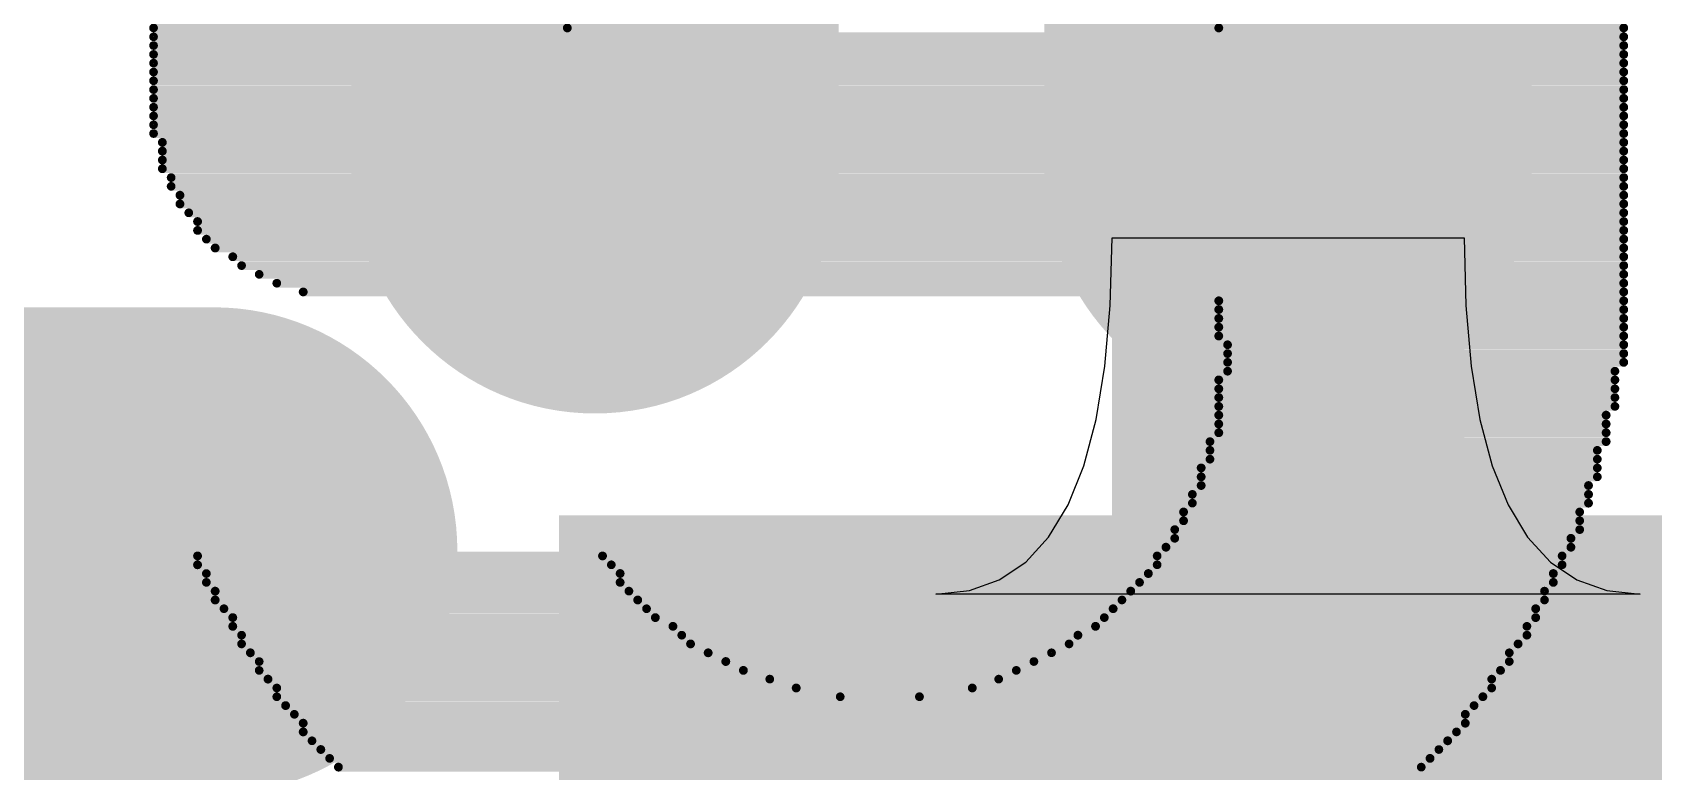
# Model space of a CAD drawing. Header units: inches. Extents: x 0 to 5455, y -5 to 5444.
# Drawn here: x 12.052 to 13.222, y 30.436 to 30.969 of the extents above; entities that cross this region are included whole.
import ezdxf

# ---------------------------------------------------------------- set-up
doc = ezdxf.new("R2010")
doc.units = ezdxf.units.IN
for name, color, linetype in [('Bottom Overlay', 54, 'Continuous'), ('Top Layer', 1, 'Continuous'), ('Top Paste', 8, 'Continuous'), ('Top Solder', 216, 'Continuous')]:
    doc.layers.add(name, color=color, linetype=linetype)

# ---------------------------------------------------------------- blocks, each defined once
blk = doc.blocks.new('5394DE47_A0E8_4329_8464_7791B7C19310_33')
at = {"layer": 'Bottom Overlay'}
for points in [[(9.571, -1.483, 0.00635, 0.00635, 0), (8.7899, -1.483, 0.00635, 0.00635, 0)], [(9.5837, -1.4957, 0.00635, 0.00635, 0), (8.7772, -1.4957, 0.00635, 0.00635, 0)], [(9.5773, -1.4893, 0.00635, 0.00635, 0), (8.7836, -1.4893, 0.00635, 0.00635, 0)], [(9.5964, -1.5084, 0.00635, 0.00635, 0), (8.7645, -1.5084, 0.00635, 0.00635, 0)], [(9.59, -1.502, 0.00635, 0.00635, 0), (8.7709, -1.502, 0.00635, 0.00635, 0)], [(9.5964, -1.5147, 0.00635, 0.00635, 0), (8.7582, -1.5147, 0.00635, 0.00635, 0)], [(9.6027, -1.5211, 0.00635, 0.00635, 0), (8.7582, -1.5211, 0.00635, 0.00635, 0)], [(9.1519, -1.5338, 0.00635, 0.00635, 0), (8.7455, -1.5338, 0.00635, 0.00635, 0)], [(9.6091, -1.5274, 0.00635, 0.00635, 0), (8.7518, -1.5274, 0.00635, 0.00635, 0)], [(9.6154, -1.5338, 0.00635, 0.00635, 0), (9.209, -1.5338, 0.00635, 0.00635, 0)], [(9.1138, -1.5401, 0.00635, 0.00635, 0), (8.7391, -1.5401, 0.00635, 0.00635, 0)], [(9.0947, -1.5465, 0.00635, 0.00635, 0), (8.7391, -1.5465, 0.00635, 0.00635, 0)], [(9.6154, -1.5401, 0.00635, 0.00635, 0), (9.2408, -1.5401, 0.00635, 0.00635, 0)], [(9.6218, -1.5465, 0.00635, 0.00635, 0), (9.2598, -1.5465, 0.00635, 0.00635, 0)], [(9.082, -1.5528, 0.00635, 0.00635, 0), (8.7328, -1.5528, 0.00635, 0.00635, 0)], [(9.6281, -1.5528, 0.00635, 0.00635, 0), (9.2789, -1.5528, 0.00635, 0.00635, 0)], [(9.0693, -1.5592, 0.00635, 0.00635, 0), (8.7264, -1.5592, 0.00635, 0.00635, 0)], [(9.0566, -1.5655, 0.00635, 0.00635, 0), (8.7264, -1.5655, 0.00635, 0.00635, 0)], [(9.6281, -1.5592, 0.00635, 0.00635, 0), (9.2916, -1.5592, 0.00635, 0.00635, 0)], [(9.6345, -1.5655, 0.00635, 0.00635, 0), (9.3043, -1.5655, 0.00635, 0.00635, 0)], [(9.0376, -1.5782, 0.00635, 0.00635, 0), (8.7137, -1.5782, 0.00635, 0.00635, 0)], [(9.0439, -1.5719, 0.00635, 0.00635, 0), (8.7201, -1.5719, 0.00635, 0.00635, 0)], [(9.6408, -1.5719, 0.00635, 0.00635, 0), (9.317, -1.5719, 0.00635, 0.00635, 0)], [(9.6408, -1.5782, 0.00635, 0.00635, 0), (9.3233, -1.5782, 0.00635, 0.00635, 0)], [(9.0185, -1.5909, 0.00635, 0.00635, 0), (8.7074, -1.5909, 0.00635, 0.00635, 0)], [(9.0249, -1.5846, 0.00635, 0.00635, 0), (8.7137, -1.5846, 0.00635, 0.00635, 0)], [(9.6472, -1.5846, 0.00635, 0.00635, 0), (9.3297, -1.5846, 0.00635, 0.00635, 0)], [(9.6472, -1.5909, 0.00635, 0.00635, 0), (9.3424, -1.5909, 0.00635, 0.00635, 0)], [(9.0058, -1.6036, 0.00635, 0.00635, 0), (8.701, -1.6036, 0.00635, 0.00635, 0)], [(9.0122, -1.5973, 0.00635, 0.00635, 0), (8.7074, -1.5973, 0.00635, 0.00635, 0)], [(9.6535, -1.5973, 0.00635, 0.00635, 0), (9.3487, -1.5973, 0.00635, 0.00635, 0)], [(9.6599, -1.6036, 0.00635, 0.00635, 0), (9.3551, -1.6036, 0.00635, 0.00635, 0)], [(8.9931, -1.6163, 0.00635, 0.00635, 0), (8.6947, -1.6163, 0.00635, 0.00635, 0)], [(8.9995, -1.61, 0.00635, 0.00635, 0), (8.701, -1.61, 0.00635, 0.00635, 0)], [(9.6599, -1.61, 0.00635, 0.00635, 0), (9.3614, -1.61, 0.00635, 0.00635, 0)], [(9.6662, -1.6163, 0.00635, 0.00635, 0), (9.3678, -1.6163, 0.00635, 0.00635, 0)], [(8.9868, -1.6227, 0.00635, 0.00635, 0), (8.6947, -1.6227, 0.00635, 0.00635, 0)], [(9.6662, -1.6227, 0.00635, 0.00635, 0), (9.3678, -1.6227, 0.00635, 0.00635, 0)], [(8.9804, -1.629, 0.00635, 0.00635, 0), (8.6883, -1.629, 0.00635, 0.00635, 0)], [(8.9804, -1.6354, 0.00635, 0.00635, 0), (8.6883, -1.6354, 0.00635, 0.00635, 0)], [(9.6726, -1.629, 0.00635, 0.00635, 0), (9.3741, -1.629, 0.00635, 0.00635, 0)], [(9.6726, -1.6354, 0.00635, 0.00635, 0), (9.3805, -1.6354, 0.00635, 0.00635, 0)], [(8.9741, -1.6417, 0.00635, 0.00635, 0), (8.682, -1.6417, 0.00635, 0.00635, 0)], [(8.9677, -1.6481, 0.00635, 0.00635, 0), (8.682, -1.6481, 0.00635, 0.00635, 0)], [(8.9677, -1.6544, 0.00635, 0.00635, 0), (8.6756, -1.6544, 0.00635, 0.00635, 0)], [(8.9614, -1.6608, 0.00635, 0.00635, 0), (8.6756, -1.6608, 0.00635, 0.00635, 0)], [(8.955, -1.6735, 0.00635, 0.00635, 0), (8.6693, -1.6735, 0.00635, 0.00635, 0)], [(8.9614, -1.6671, 0.00635, 0.00635, 0), (8.6756, -1.6671, 0.00635, 0.00635, 0)], [(8.955, -1.6798, 0.00635, 0.00635, 0), (8.6693, -1.6798, 0.00635, 0.00635, 0)], [(8.9487, -1.6862, 0.00635, 0.00635, 0), (8.6693, -1.6862, 0.00635, 0.00635, 0)], [(8.9487, -1.6925, 0.00635, 0.00635, 0), (8.6629, -1.6925, 0.00635, 0.00635, 0)], [(8.9487, -1.6989, 0.00635, 0.00635, 0), (8.6629, -1.6989, 0.00635, 0.00635, 0)], [(8.9423, -1.7052, 0.00635, 0.00635, 0), (8.6629, -1.7052, 0.00635, 0.00635, 0)], [(8.9423, -1.7179, 0.00635, 0.00635, 0), (8.6566, -1.7179, 0.00635, 0.00635, 0)], [(8.9423, -1.7116, 0.00635, 0.00635, 0), (8.6629, -1.7116, 0.00635, 0.00635, 0)], [(8.936, -1.7243, 0.00635, 0.00635, 0), (8.6566, -1.7243, 0.00635, 0.00635, 0)], [(8.936, -1.7306, 0.00635, 0.00635, 0), (8.6566, -1.7306, 0.00635, 0.00635, 0)], [(8.936, -1.7433, 0.00635, 0.00635, 0), (8.6502, -1.7433, 0.00635, 0.00635, 0)], [(8.936, -1.737, 0.00635, 0.00635, 0), (8.6566, -1.737, 0.00635, 0.00635, 0)], [(8.936, -1.7497, 0.00635, 0.00635, 0), (8.6502, -1.7497, 0.00635, 0.00635, 0)], [(8.936, -1.756, 0.00635, 0.00635, 0), (8.6502, -1.756, 0.00635, 0.00635, 0)], [(8.936, -1.7624, 0.00635, 0.00635, 0), (8.6502, -1.7624, 0.00635, 0.00635, 0)], [(8.9296, -1.7687, 0.00635, 0.00635, 0), (8.6502, -1.7687, 0.00635, 0.00635, 0)], [(8.9296, -1.7751, 0.00635, 0.00635, 0), (8.6439, -1.7751, 0.00635, 0.00635, 0)], [(8.9296, -1.7814, 0.00635, 0.00635, 0), (8.6439, -1.7814, 0.00635, 0.00635, 0)], [(8.9296, -1.7878, 0.00635, 0.00635, 0), (8.6439, -1.7878, 0.00635, 0.00635, 0)], [(8.936, -1.7941, 0.00635, 0.00635, 0), (8.6439, -1.7941, 0.00635, 0.00635, 0)], [(8.936, -1.8005, 0.00635, 0.00635, 0), (8.6439, -1.8005, 0.00635, 0.00635, 0)], [(8.936, -1.8068, 0.00635, 0.00635, 0), (8.6439, -1.8068, 0.00635, 0.00635, 0)], [(8.936, -1.8132, 0.00635, 0.00635, 0), (8.6439, -1.8132, 0.00635, 0.00635, 0)], [(8.936, -1.8195, 0.00635, 0.00635, 0), (8.6439, -1.8195, 0.00635, 0.00635, 0)], [(9.5964, -1.8259, 0.00635, 0.00635, 0), (8.6439, -1.8259, 0.00635, 0.00635, 0)], [(9.6154, -1.8322, 0.00635, 0.00635, 0), (8.6439, -1.8322, 0.00635, 0.00635, 0)], [(9.6281, -1.8386, 0.00635, 0.00635, 0), (8.6439, -1.8386, 0.00635, 0.00635, 0)], [(9.6408, -1.8449, 0.00635, 0.00635, 0), (8.6439, -1.8449, 0.00635, 0.00635, 0)], [(9.6472, -1.8513, 0.00635, 0.00635, 0), (8.6439, -1.8513, 0.00635, 0.00635, 0)], [(9.6599, -1.8576, 0.00635, 0.00635, 0), (8.6439, -1.8576, 0.00635, 0.00635, 0)], [(9.6662, -1.864, 0.00635, 0.00635, 0), (8.6439, -1.864, 0.00635, 0.00635, 0)], [(9.6726, -1.8703, 0.00635, 0.00635, 0), (8.6439, -1.8703, 0.00635, 0.00635, 0)], [(9.6726, -1.8767, 0.00635, 0.00635, 0), (8.6439, -1.8767, 0.00635, 0.00635, 0)], [(9.6789, -1.883, 0.00635, 0.00635, 0), (8.6439, -1.883, 0.00635, 0.00635, 0)], [(9.6853, -1.8894, 0.00635, 0.00635, 0), (8.6439, -1.8894, 0.00635, 0.00635, 0)], [(9.6853, -1.8957, 0.00635, 0.00635, 0), (8.6439, -1.8957, 0.00635, 0.00635, 0)], [(9.6916, -1.9021, 0.00635, 0.00635, 0), (8.6439, -1.9021, 0.00635, 0.00635, 0)], [(9.6916, -1.9084, 0.00635, 0.00635, 0), (8.6439, -1.9084, 0.00635, 0.00635, 0)], [(9.698, -1.9148, 0.00635, 0.00635, 0), (8.6439, -1.9148, 0.00635, 0.00635, 0)], [(9.698, -1.9211, 0.00635, 0.00635, 0), (8.6439, -1.9211, 0.00635, 0.00635, 0)], [(9.698, -1.9275, 0.00635, 0.00635, 0), (8.6439, -1.9275, 0.00635, 0.00635, 0)], [(9.698, -1.9338, 0.00635, 0.00635, 0), (8.6439, -1.9338, 0.00635, 0.00635, 0)], [(9.7043, -1.9402, 0.00635, 0.00635, 0), (8.6439, -1.9402, 0.00635, 0.00635, 0)], [(9.7043, -1.9465, 0.00635, 0.00635, 0), (8.6439, -1.9465, 0.00635, 0.00635, 0)], [(9.7043, -1.9529, 0.00635, 0.00635, 0), (8.6439, -1.9529, 0.00635, 0.00635, 0)], [(9.7043, -1.9592, 0.00635, 0.00635, 0), (8.6439, -1.9592, 0.00635, 0.00635, 0)], [(9.7043, -1.9656, 0.00635, 0.00635, 0), (8.6439, -1.9656, 0.00635, 0.00635, 0)], [(9.7043, -1.9719, 0.00635, 0.00635, 0), (8.6439, -1.9719, 0.00635, 0.00635, 0)], [(9.7043, -1.9783, 0.00635, 0.00635, 0), (8.6439, -1.9783, 0.00635, 0.00635, 0)], [(9.7043, -1.9846, 0.00635, 0.00635, 0), (8.6439, -1.9846, 0.00635, 0.00635, 0)], [(9.7043, -1.991, 0.00635, 0.00635, 0), (8.6439, -1.991, 0.00635, 0.00635, 0)], [(9.7043, -1.9973, 0.00635, 0.00635, 0), (8.6439, -1.9973, 0.00635, 0.00635, 0)], [(9.7043, -2.0037, 0.00635, 0.00635, 0), (8.6439, -2.0037, 0.00635, 0.00635, 0)], [(9.7043, -2.01, 0.00635, 0.00635, 0), (8.6439, -2.01, 0.00635, 0.00635, 0)], [(8.936, -2.0164, 0.00635, 0.00635, 0), (8.6439, -2.0164, 0.00635, 0.00635, 0)], [(9.7043, -2.0164, 0.00635, 0.00635, 0), (9.4059, -2.0164, 0.00635, 0.00635, 0)]]:
    blk.add_lwpolyline(points, format="xyseb", dxfattribs=at)
for points in [[(8.7884, -1.483, 0.00317, 0.00317, 1), (8.7915, -1.483, 0.00317, 0.00317, 1)], [(9.5694, -1.483, 0.00317, 0.00317, 1), (9.5726, -1.483, 0.00317, 0.00317, 1)], [(8.7757, -1.4957, 0.00317, 0.00317, 1), (8.7788, -1.4957, 0.00317, 0.00317, 1)], [(8.782, -1.4893, 0.00317, 0.00317, 1), (8.7852, -1.4893, 0.00317, 0.00317, 1)], [(9.5758, -1.4893, 0.00317, 0.00317, 1), (9.5789, -1.4893, 0.00317, 0.00317, 1)], [(9.5821, -1.4957, 0.00317, 0.00317, 1), (9.5853, -1.4957, 0.00317, 0.00317, 1)], [(8.763, -1.5084, 0.00317, 0.00317, 1), (8.7661, -1.5084, 0.00317, 0.00317, 1)], [(8.7693, -1.502, 0.00317, 0.00317, 1), (8.7725, -1.502, 0.00317, 0.00317, 1)], [(9.5885, -1.502, 0.00317, 0.00317, 1), (9.5916, -1.502, 0.00317, 0.00317, 1)], [(9.5948, -1.5084, 0.00317, 0.00317, 1), (9.598, -1.5084, 0.00317, 0.00317, 1)], [(8.7566, -1.5147, 0.00317, 0.00317, 1), (8.7598, -1.5147, 0.00317, 0.00317, 1)], [(8.7566, -1.5211, 0.00317, 0.00317, 1), (8.7598, -1.5211, 0.00317, 0.00317, 1)], [(9.5948, -1.5147, 0.00317, 0.00317, 1), (9.598, -1.5147, 0.00317, 0.00317, 1)], [(9.6012, -1.5211, 0.00317, 0.00317, 1), (9.6043, -1.5211, 0.00317, 0.00317, 1)], [(8.7439, -1.5338, 0.00317, 0.00317, 1), (8.7471, -1.5338, 0.00317, 0.00317, 1)], [(8.7503, -1.5274, 0.00317, 0.00317, 1), (8.7534, -1.5274, 0.00317, 0.00317, 1)], [(9.1503, -1.5338, 0.00317, 0.00317, 1), (9.1535, -1.5338, 0.00317, 0.00317, 1)], [(9.2075, -1.5338, 0.00317, 0.00317, 1), (9.2106, -1.5338, 0.00317, 0.00317, 1)], [(9.6075, -1.5274, 0.00317, 0.00317, 1), (9.6107, -1.5274, 0.00317, 0.00317, 1)], [(9.6139, -1.5338, 0.00317, 0.00317, 1), (9.617, -1.5338, 0.00317, 0.00317, 1)], [(8.7376, -1.5401, 0.00317, 0.00317, 1), (8.7407, -1.5401, 0.00317, 0.00317, 1)], [(8.7376, -1.5465, 0.00317, 0.00317, 1), (8.7407, -1.5465, 0.00317, 0.00317, 1)], [(9.0932, -1.5465, 0.00317, 0.00317, 1), (9.0963, -1.5465, 0.00317, 0.00317, 1)], [(9.1122, -1.5401, 0.00317, 0.00317, 1), (9.1154, -1.5401, 0.00317, 0.00317, 1)], [(9.2392, -1.5401, 0.00317, 0.00317, 1), (9.2424, -1.5401, 0.00317, 0.00317, 1)], [(9.2583, -1.5465, 0.00317, 0.00317, 1), (9.2614, -1.5465, 0.00317, 0.00317, 1)], [(9.6139, -1.5401, 0.00317, 0.00317, 1), (9.617, -1.5401, 0.00317, 0.00317, 1)], [(9.6202, -1.5465, 0.00317, 0.00317, 1), (9.6234, -1.5465, 0.00317, 0.00317, 1)], [(8.7312, -1.5528, 0.00317, 0.00317, 1), (8.7344, -1.5528, 0.00317, 0.00317, 1)], [(9.0805, -1.5528, 0.00317, 0.00317, 1), (9.0836, -1.5528, 0.00317, 0.00317, 1)], [(9.2773, -1.5528, 0.00317, 0.00317, 1), (9.2805, -1.5528, 0.00317, 0.00317, 1)], [(9.6266, -1.5528, 0.00317, 0.00317, 1), (9.6297, -1.5528, 0.00317, 0.00317, 1)], [(8.7249, -1.5592, 0.00317, 0.00317, 1), (8.728, -1.5592, 0.00317, 0.00317, 1)], [(8.7249, -1.5655, 0.00317, 0.00317, 1), (8.728, -1.5655, 0.00317, 0.00317, 1)], [(9.0551, -1.5655, 0.00317, 0.00317, 1), (9.0582, -1.5655, 0.00317, 0.00317, 1)], [(9.0678, -1.5592, 0.00317, 0.00317, 1), (9.0709, -1.5592, 0.00317, 0.00317, 1)], [(9.29, -1.5592, 0.00317, 0.00317, 1), (9.2932, -1.5592, 0.00317, 0.00317, 1)], [(9.3027, -1.5655, 0.00317, 0.00317, 1), (9.3059, -1.5655, 0.00317, 0.00317, 1)], [(9.6266, -1.5592, 0.00317, 0.00317, 1), (9.6297, -1.5592, 0.00317, 0.00317, 1)], [(9.6329, -1.5655, 0.00317, 0.00317, 1), (9.6361, -1.5655, 0.00317, 0.00317, 1)], [(8.7122, -1.5782, 0.00317, 0.00317, 1), (8.7153, -1.5782, 0.00317, 0.00317, 1)], [(8.7185, -1.5719, 0.00317, 0.00317, 1), (8.7217, -1.5719, 0.00317, 0.00317, 1)], [(9.036, -1.5782, 0.00317, 0.00317, 1), (9.0392, -1.5782, 0.00317, 0.00317, 1)], [(9.0424, -1.5719, 0.00317, 0.00317, 1), (9.0455, -1.5719, 0.00317, 0.00317, 1)], [(9.3154, -1.5719, 0.00317, 0.00317, 1), (9.3186, -1.5719, 0.00317, 0.00317, 1)], [(9.3218, -1.5782, 0.00317, 0.00317, 1), (9.3249, -1.5782, 0.00317, 0.00317, 1)], [(9.6393, -1.5719, 0.00317, 0.00317, 1), (9.6424, -1.5719, 0.00317, 0.00317, 1)], [(9.6393, -1.5782, 0.00317, 0.00317, 1), (9.6424, -1.5782, 0.00317, 0.00317, 1)], [(8.7058, -1.5909, 0.00317, 0.00317, 1), (8.709, -1.5909, 0.00317, 0.00317, 1)], [(8.7122, -1.5846, 0.00317, 0.00317, 1), (8.7153, -1.5846, 0.00317, 0.00317, 1)], [(9.017, -1.5909, 0.00317, 0.00317, 1), (9.0201, -1.5909, 0.00317, 0.00317, 1)], [(9.0233, -1.5846, 0.00317, 0.00317, 1), (9.0265, -1.5846, 0.00317, 0.00317, 1)], [(9.3281, -1.5846, 0.00317, 0.00317, 1), (9.3313, -1.5846, 0.00317, 0.00317, 1)], [(9.3408, -1.5909, 0.00317, 0.00317, 1), (9.344, -1.5909, 0.00317, 0.00317, 1)], [(9.6456, -1.5846, 0.00317, 0.00317, 1), (9.6488, -1.5846, 0.00317, 0.00317, 1)], [(9.6456, -1.5909, 0.00317, 0.00317, 1), (9.6488, -1.5909, 0.00317, 0.00317, 1)], [(8.6995, -1.6036, 0.00317, 0.00317, 1), (8.7026, -1.6036, 0.00317, 0.00317, 1)], [(8.7058, -1.5973, 0.00317, 0.00317, 1), (8.709, -1.5973, 0.00317, 0.00317, 1)], [(9.0043, -1.6036, 0.00317, 0.00317, 1), (9.0074, -1.6036, 0.00317, 0.00317, 1)], [(9.0106, -1.5973, 0.00317, 0.00317, 1), (9.0138, -1.5973, 0.00317, 0.00317, 1)], [(9.3472, -1.5973, 0.00317, 0.00317, 1), (9.3503, -1.5973, 0.00317, 0.00317, 1)], [(9.3535, -1.6036, 0.00317, 0.00317, 1), (9.3567, -1.6036, 0.00317, 0.00317, 1)], [(9.652, -1.5973, 0.00317, 0.00317, 1), (9.6551, -1.5973, 0.00317, 0.00317, 1)], [(9.6583, -1.6036, 0.00317, 0.00317, 1), (9.6615, -1.6036, 0.00317, 0.00317, 1)], [(8.6931, -1.6163, 0.00317, 0.00317, 1), (8.6963, -1.6163, 0.00317, 0.00317, 1)], [(8.6995, -1.61, 0.00317, 0.00317, 1), (8.7026, -1.61, 0.00317, 0.00317, 1)], [(8.9916, -1.6163, 0.00317, 0.00317, 1), (8.9947, -1.6163, 0.00317, 0.00317, 1)], [(8.9979, -1.61, 0.00317, 0.00317, 1), (9.0011, -1.61, 0.00317, 0.00317, 1)], [(9.3599, -1.61, 0.00317, 0.00317, 1), (9.363, -1.61, 0.00317, 0.00317, 1)], [(9.3662, -1.6163, 0.00317, 0.00317, 1), (9.3694, -1.6163, 0.00317, 0.00317, 1)], [(9.6583, -1.61, 0.00317, 0.00317, 1), (9.6615, -1.61, 0.00317, 0.00317, 1)], [(9.6647, -1.6163, 0.00317, 0.00317, 1), (9.6678, -1.6163, 0.00317, 0.00317, 1)], [(8.6931, -1.6227, 0.00317, 0.00317, 1), (8.6963, -1.6227, 0.00317, 0.00317, 1)], [(8.9852, -1.6227, 0.00317, 0.00317, 1), (8.9884, -1.6227, 0.00317, 0.00317, 1)], [(9.3662, -1.6227, 0.00317, 0.00317, 1), (9.3694, -1.6227, 0.00317, 0.00317, 1)], [(9.6647, -1.6227, 0.00317, 0.00317, 1), (9.6678, -1.6227, 0.00317, 0.00317, 1)], [(8.6868, -1.629, 0.00317, 0.00317, 1), (8.6899, -1.629, 0.00317, 0.00317, 1)], [(8.6868, -1.6354, 0.00317, 0.00317, 1), (8.6899, -1.6354, 0.00317, 0.00317, 1)], [(8.9789, -1.629, 0.00317, 0.00317, 1), (8.982, -1.629, 0.00317, 0.00317, 1)], [(8.9789, -1.6354, 0.00317, 0.00317, 1), (8.982, -1.6354, 0.00317, 0.00317, 1)], [(9.3726, -1.629, 0.00317, 0.00317, 1), (9.3757, -1.629, 0.00317, 0.00317, 1)], [(9.3789, -1.6354, 0.00317, 0.00317, 1), (9.3821, -1.6354, 0.00317, 0.00317, 1)], [(9.671, -1.629, 0.00317, 0.00317, 1), (9.6742, -1.629, 0.00317, 0.00317, 1)], [(9.671, -1.6354, 0.00317, 0.00317, 1), (9.6742, -1.6354, 0.00317, 0.00317, 1)], [(8.6804, -1.6417, 0.00317, 0.00317, 1), (8.6836, -1.6417, 0.00317, 0.00317, 1)], [(8.6804, -1.6481, 0.00317, 0.00317, 1), (8.6836, -1.6481, 0.00317, 0.00317, 1)], [(8.9662, -1.6481, 0.00317, 0.00317, 1), (8.9693, -1.6481, 0.00317, 0.00317, 1)], [(8.9725, -1.6417, 0.00317, 0.00317, 1), (8.9757, -1.6417, 0.00317, 0.00317, 1)], [(8.6741, -1.6544, 0.00317, 0.00317, 1), (8.6772, -1.6544, 0.00317, 0.00317, 1)], [(8.6741, -1.6608, 0.00317, 0.00317, 1), (8.6772, -1.6608, 0.00317, 0.00317, 1)], [(8.9598, -1.6608, 0.00317, 0.00317, 1), (8.963, -1.6608, 0.00317, 0.00317, 1)], [(8.9662, -1.6544, 0.00317, 0.00317, 1), (8.9693, -1.6544, 0.00317, 0.00317, 1)], [(8.6677, -1.6735, 0.00317, 0.00317, 1), (8.6709, -1.6735, 0.00317, 0.00317, 1)], [(8.6741, -1.6671, 0.00317, 0.00317, 1), (8.6772, -1.6671, 0.00317, 0.00317, 1)], [(8.9535, -1.6735, 0.00317, 0.00317, 1), (8.9566, -1.6735, 0.00317, 0.00317, 1)], [(8.9598, -1.6671, 0.00317, 0.00317, 1), (8.963, -1.6671, 0.00317, 0.00317, 1)], [(8.6677, -1.6798, 0.00317, 0.00317, 1), (8.6709, -1.6798, 0.00317, 0.00317, 1)], [(8.6677, -1.6862, 0.00317, 0.00317, 1), (8.6709, -1.6862, 0.00317, 0.00317, 1)], [(8.9471, -1.6862, 0.00317, 0.00317, 1), (8.9503, -1.6862, 0.00317, 0.00317, 1)], [(8.9535, -1.6798, 0.00317, 0.00317, 1), (8.9566, -1.6798, 0.00317, 0.00317, 1)], [(8.6614, -1.6925, 0.00317, 0.00317, 1), (8.6645, -1.6925, 0.00317, 0.00317, 1)], [(8.9471, -1.6925, 0.00317, 0.00317, 1), (8.9503, -1.6925, 0.00317, 0.00317, 1)], [(8.6614, -1.6989, 0.00317, 0.00317, 1), (8.6645, -1.6989, 0.00317, 0.00317, 1)], [(8.6614, -1.7052, 0.00317, 0.00317, 1), (8.6645, -1.7052, 0.00317, 0.00317, 1)], [(8.9408, -1.7052, 0.00317, 0.00317, 1), (8.9439, -1.7052, 0.00317, 0.00317, 1)], [(8.9471, -1.6989, 0.00317, 0.00317, 1), (8.9503, -1.6989, 0.00317, 0.00317, 1)], [(8.655, -1.7179, 0.00317, 0.00317, 1), (8.6582, -1.7179, 0.00317, 0.00317, 1)], [(8.6614, -1.7116, 0.00317, 0.00317, 1), (8.6645, -1.7116, 0.00317, 0.00317, 1)], [(8.9408, -1.7116, 0.00317, 0.00317, 1), (8.9439, -1.7116, 0.00317, 0.00317, 1)], [(8.9408, -1.7179, 0.00317, 0.00317, 1), (8.9439, -1.7179, 0.00317, 0.00317, 1)], [(8.655, -1.7243, 0.00317, 0.00317, 1), (8.6582, -1.7243, 0.00317, 0.00317, 1)], [(8.655, -1.7306, 0.00317, 0.00317, 1), (8.6582, -1.7306, 0.00317, 0.00317, 1)], [(8.9344, -1.7243, 0.00317, 0.00317, 1), (8.9376, -1.7243, 0.00317, 0.00317, 1)], [(8.9344, -1.7306, 0.00317, 0.00317, 1), (8.9376, -1.7306, 0.00317, 0.00317, 1)], [(8.6487, -1.7433, 0.00317, 0.00317, 1), (8.6518, -1.7433, 0.00317, 0.00317, 1)], [(8.655, -1.737, 0.00317, 0.00317, 1), (8.6582, -1.737, 0.00317, 0.00317, 1)], [(8.9344, -1.737, 0.00317, 0.00317, 1), (8.9376, -1.737, 0.00317, 0.00317, 1)], [(8.9344, -1.7433, 0.00317, 0.00317, 1), (8.9376, -1.7433, 0.00317, 0.00317, 1)], [(8.6487, -1.7497, 0.00317, 0.00317, 1), (8.6518, -1.7497, 0.00317, 0.00317, 1)], [(8.6487, -1.756, 0.00317, 0.00317, 1), (8.6518, -1.756, 0.00317, 0.00317, 1)], [(8.9344, -1.7497, 0.00317, 0.00317, 1), (8.9376, -1.7497, 0.00317, 0.00317, 1)], [(8.9344, -1.756, 0.00317, 0.00317, 1), (8.9376, -1.756, 0.00317, 0.00317, 1)], [(8.6487, -1.7624, 0.00317, 0.00317, 1), (8.6518, -1.7624, 0.00317, 0.00317, 1)], [(8.6487, -1.7687, 0.00317, 0.00317, 1), (8.6518, -1.7687, 0.00317, 0.00317, 1)], [(8.9281, -1.7687, 0.00317, 0.00317, 1), (8.9312, -1.7687, 0.00317, 0.00317, 1)], [(8.9344, -1.7624, 0.00317, 0.00317, 1), (8.9376, -1.7624, 0.00317, 0.00317, 1)], [(8.6423, -1.7751, 0.00317, 0.00317, 1), (8.6455, -1.7751, 0.00317, 0.00317, 1)], [(8.9281, -1.7751, 0.00317, 0.00317, 1), (8.9312, -1.7751, 0.00317, 0.00317, 1)], [(8.6423, -1.7814, 0.00317, 0.00317, 1), (8.6455, -1.7814, 0.00317, 0.00317, 1)], [(8.6423, -1.7878, 0.00317, 0.00317, 1), (8.6455, -1.7878, 0.00317, 0.00317, 1)], [(8.9281, -1.7814, 0.00317, 0.00317, 1), (8.9312, -1.7814, 0.00317, 0.00317, 1)], [(8.9281, -1.7878, 0.00317, 0.00317, 1), (8.9312, -1.7878, 0.00317, 0.00317, 1)], [(8.6423, -1.7941, 0.00317, 0.00317, 1), (8.6455, -1.7941, 0.00317, 0.00317, 1)], [(8.6423, -1.8005, 0.00317, 0.00317, 1), (8.6455, -1.8005, 0.00317, 0.00317, 1)], [(8.9344, -1.7941, 0.00317, 0.00317, 1), (8.9376, -1.7941, 0.00317, 0.00317, 1)], [(8.9344, -1.8005, 0.00317, 0.00317, 1), (8.9376, -1.8005, 0.00317, 0.00317, 1)], [(8.6423, -1.8068, 0.00317, 0.00317, 1), (8.6455, -1.8068, 0.00317, 0.00317, 1)], [(8.6423, -1.8132, 0.00317, 0.00317, 1), (8.6455, -1.8132, 0.00317, 0.00317, 1)], [(8.9344, -1.8068, 0.00317, 0.00317, 1), (8.9376, -1.8068, 0.00317, 0.00317, 1)], [(8.9344, -1.8132, 0.00317, 0.00317, 1), (8.9376, -1.8132, 0.00317, 0.00317, 1)], [(8.6423, -1.8195, 0.00317, 0.00317, 1), (8.6455, -1.8195, 0.00317, 0.00317, 1)], [(8.6423, -1.8259, 0.00317, 0.00317, 1), (8.6455, -1.8259, 0.00317, 0.00317, 1)], [(8.9344, -1.8195, 0.00317, 0.00317, 1), (8.9376, -1.8195, 0.00317, 0.00317, 1)], [(9.5948, -1.8259, 0.00317, 0.00317, 1), (9.598, -1.8259, 0.00317, 0.00317, 1)], [(8.6423, -1.8322, 0.00317, 0.00317, 1), (8.6455, -1.8322, 0.00317, 0.00317, 1)], [(8.6423, -1.8386, 0.00317, 0.00317, 1), (8.6455, -1.8386, 0.00317, 0.00317, 1)], [(9.6139, -1.8322, 0.00317, 0.00317, 1), (9.617, -1.8322, 0.00317, 0.00317, 1)], [(9.6266, -1.8386, 0.00317, 0.00317, 1), (9.6297, -1.8386, 0.00317, 0.00317, 1)], [(8.6423, -1.8449, 0.00317, 0.00317, 1), (8.6455, -1.8449, 0.00317, 0.00317, 1)], [(9.6393, -1.8449, 0.00317, 0.00317, 1), (9.6424, -1.8449, 0.00317, 0.00317, 1)], [(8.6423, -1.8513, 0.00317, 0.00317, 1), (8.6455, -1.8513, 0.00317, 0.00317, 1)], [(8.6423, -1.8576, 0.00317, 0.00317, 1), (8.6455, -1.8576, 0.00317, 0.00317, 1)], [(9.6456, -1.8513, 0.00317, 0.00317, 1), (9.6488, -1.8513, 0.00317, 0.00317, 1)], [(9.6583, -1.8576, 0.00317, 0.00317, 1), (9.6615, -1.8576, 0.00317, 0.00317, 1)], [(8.6423, -1.864, 0.00317, 0.00317, 1), (8.6455, -1.864, 0.00317, 0.00317, 1)], [(8.6423, -1.8703, 0.00317, 0.00317, 1), (8.6455, -1.8703, 0.00317, 0.00317, 1)], [(9.6647, -1.864, 0.00317, 0.00317, 1), (9.6678, -1.864, 0.00317, 0.00317, 1)], [(9.671, -1.8703, 0.00317, 0.00317, 1), (9.6742, -1.8703, 0.00317, 0.00317, 1)], [(8.6423, -1.8767, 0.00317, 0.00317, 1), (8.6455, -1.8767, 0.00317, 0.00317, 1)], [(8.6423, -1.883, 0.00317, 0.00317, 1), (8.6455, -1.883, 0.00317, 0.00317, 1)], [(9.671, -1.8767, 0.00317, 0.00317, 1), (9.6742, -1.8767, 0.00317, 0.00317, 1)], [(9.6774, -1.883, 0.00317, 0.00317, 1), (9.6805, -1.883, 0.00317, 0.00317, 1)], [(8.6423, -1.8894, 0.00317, 0.00317, 1), (8.6455, -1.8894, 0.00317, 0.00317, 1)], [(8.6423, -1.8957, 0.00317, 0.00317, 1), (8.6455, -1.8957, 0.00317, 0.00317, 1)], [(9.6837, -1.8894, 0.00317, 0.00317, 1), (9.6869, -1.8894, 0.00317, 0.00317, 1)], [(9.6837, -1.8957, 0.00317, 0.00317, 1), (9.6869, -1.8957, 0.00317, 0.00317, 1)], [(8.6423, -1.9021, 0.00317, 0.00317, 1), (8.6455, -1.9021, 0.00317, 0.00317, 1)], [(8.6423, -1.9084, 0.00317, 0.00317, 1), (8.6455, -1.9084, 0.00317, 0.00317, 1)], [(9.6901, -1.9021, 0.00317, 0.00317, 1), (9.6932, -1.9021, 0.00317, 0.00317, 1)], [(9.6901, -1.9084, 0.00317, 0.00317, 1), (9.6932, -1.9084, 0.00317, 0.00317, 1)], [(8.6423, -1.9148, 0.00317, 0.00317, 1), (8.6455, -1.9148, 0.00317, 0.00317, 1)], [(9.6964, -1.9148, 0.00317, 0.00317, 1), (9.6996, -1.9148, 0.00317, 0.00317, 1)], [(8.6423, -1.9211, 0.00317, 0.00317, 1), (8.6455, -1.9211, 0.00317, 0.00317, 1)], [(8.6423, -1.9275, 0.00317, 0.00317, 1), (8.6455, -1.9275, 0.00317, 0.00317, 1)], [(9.6964, -1.9211, 0.00317, 0.00317, 1), (9.6996, -1.9211, 0.00317, 0.00317, 1)], [(9.6964, -1.9275, 0.00317, 0.00317, 1), (9.6996, -1.9275, 0.00317, 0.00317, 1)], [(8.6423, -1.9338, 0.00317, 0.00317, 1), (8.6455, -1.9338, 0.00317, 0.00317, 1)], [(8.6423, -1.9402, 0.00317, 0.00317, 1), (8.6455, -1.9402, 0.00317, 0.00317, 1)], [(9.6964, -1.9338, 0.00317, 0.00317, 1), (9.6996, -1.9338, 0.00317, 0.00317, 1)], [(9.7028, -1.9402, 0.00317, 0.00317, 1), (9.7059, -1.9402, 0.00317, 0.00317, 1)], [(8.6423, -1.9465, 0.00317, 0.00317, 1), (8.6455, -1.9465, 0.00317, 0.00317, 1)], [(8.6423, -1.9529, 0.00317, 0.00317, 1), (8.6455, -1.9529, 0.00317, 0.00317, 1)], [(9.7028, -1.9465, 0.00317, 0.00317, 1), (9.7059, -1.9465, 0.00317, 0.00317, 1)], [(9.7028, -1.9529, 0.00317, 0.00317, 1), (9.7059, -1.9529, 0.00317, 0.00317, 1)], [(8.6423, -1.9592, 0.00317, 0.00317, 1), (8.6455, -1.9592, 0.00317, 0.00317, 1)], [(8.6423, -1.9656, 0.00317, 0.00317, 1), (8.6455, -1.9656, 0.00317, 0.00317, 1)], [(9.7028, -1.9592, 0.00317, 0.00317, 1), (9.7059, -1.9592, 0.00317, 0.00317, 1)], [(9.7028, -1.9656, 0.00317, 0.00317, 1), (9.7059, -1.9656, 0.00317, 0.00317, 1)], [(8.6423, -1.9719, 0.00317, 0.00317, 1), (8.6455, -1.9719, 0.00317, 0.00317, 1)], [(8.6423, -1.9783, 0.00317, 0.00317, 1), (8.6455, -1.9783, 0.00317, 0.00317, 1)], [(9.7028, -1.9719, 0.00317, 0.00317, 1), (9.7059, -1.9719, 0.00317, 0.00317, 1)], [(9.7028, -1.9783, 0.00317, 0.00317, 1), (9.7059, -1.9783, 0.00317, 0.00317, 1)], [(8.6423, -1.9846, 0.00317, 0.00317, 1), (8.6455, -1.9846, 0.00317, 0.00317, 1)], [(8.6423, -1.991, 0.00317, 0.00317, 1), (8.6455, -1.991, 0.00317, 0.00317, 1)], [(9.7028, -1.9846, 0.00317, 0.00317, 1), (9.7059, -1.9846, 0.00317, 0.00317, 1)], [(9.7028, -1.991, 0.00317, 0.00317, 1), (9.7059, -1.991, 0.00317, 0.00317, 1)], [(8.6423, -1.9973, 0.00317, 0.00317, 1), (8.6455, -1.9973, 0.00317, 0.00317, 1)], [(9.7028, -1.9973, 0.00317, 0.00317, 1), (9.7059, -1.9973, 0.00317, 0.00317, 1)], [(8.6423, -2.0037, 0.00317, 0.00317, 1), (8.6455, -2.0037, 0.00317, 0.00317, 1)], [(8.6423, -2.01, 0.00317, 0.00317, 1), (8.6455, -2.01, 0.00317, 0.00317, 1)], [(9.7028, -2.0037, 0.00317, 0.00317, 1), (9.7059, -2.0037, 0.00317, 0.00317, 1)], [(9.7028, -2.01, 0.00317, 0.00317, 1), (9.7059, -2.01, 0.00317, 0.00317, 1)], [(8.6423, -2.0164, 0.00317, 0.00317, 1), (8.6455, -2.0164, 0.00317, 0.00317, 1)], [(8.9344, -2.0164, 0.00317, 0.00317, 1), (8.9376, -2.0164, 0.00317, 0.00317, 1)], [(9.4043, -2.0164, 0.00317, 0.00317, 1), (9.4075, -2.0164, 0.00317, 0.00317, 1)], [(9.7028, -2.0164, 0.00317, 0.00317, 1), (9.7059, -2.0164, 0.00317, 0.00317, 1)]]:
    blk.add_lwpolyline(points, format="xyseb", close=True, dxfattribs=at)
blk = doc.blocks.new('1C9CA8C2_7F7E_4E2B_A488_6DD37E6BADEA_36')
at = {"layer": 'Top Layer'}
blk.add_hatch(color=1, dxfattribs=at).paths.add_polyline_path([(-0.725, 0.725), (0.725, 0.725), (0.725, -0.725), (-0.725, -0.725)])
h = blk.add_hatch(color=1, dxfattribs=at)
edge = h.paths.add_edge_path()
edge.add_arc((-1.025, -0.25), 0.125, 270, 450)
edge.add_line((-1.025, -0.125), (-1.725, -0.125))
edge.add_arc((-1.725, -0.25), 0.125, 90, 270)
edge.add_line((-1.725, -0.375), (-1.025, -0.375))
h = blk.add_hatch(color=1, dxfattribs=at)
edge = h.paths.add_edge_path()
edge.add_arc((-1.025, -0.75), 0.125, 270, 450)
edge.add_line((-1.025, -0.625), (-1.725, -0.625))
edge.add_arc((-1.725, -0.75), 0.125, 90, 270)
edge.add_line((-1.725, -0.875), (-1.025, -0.875))
h = blk.add_hatch(color=1, dxfattribs=at)
edge = h.paths.add_edge_path()
edge.add_arc((-0.75, -1.725), 0.125, 180, 360)
edge.add_line((-0.625, -1.725), (-0.625, -1.025))
edge.add_arc((-0.75, -1.025), 0.125, 0, 180)
edge.add_line((-0.875, -1.025), (-0.875, -1.725))
at = {"layer": 'Top Paste'}
blk.add_hatch(color=8, dxfattribs=at).paths.add_polyline_path([(-0.725, 0.725), (0.725, 0.725), (0.725, -0.725), (-0.725, -0.725)])
h = blk.add_hatch(color=8, dxfattribs=at)
edge = h.paths.add_edge_path()
edge.add_arc((-1.025, -0.25), 0.125, 270, 450)
edge.add_line((-1.025, -0.125), (-1.725, -0.125))
edge.add_arc((-1.725, -0.25), 0.125, 90, 270)
edge.add_line((-1.725, -0.375), (-1.025, -0.375))
h = blk.add_hatch(color=8, dxfattribs=at)
edge = h.paths.add_edge_path()
edge.add_arc((-1.025, -0.75), 0.125, 270, 450)
edge.add_line((-1.025, -0.625), (-1.725, -0.625))
edge.add_arc((-1.725, -0.75), 0.125, 90, 270)
edge.add_line((-1.725, -0.875), (-1.025, -0.875))
h = blk.add_hatch(color=8, dxfattribs=at)
edge = h.paths.add_edge_path()
edge.add_arc((-0.75, -1.725), 0.125, 180, 360)
edge.add_line((-0.625, -1.725), (-0.625, -1.025))
edge.add_arc((-0.75, -1.025), 0.125, 0, 180)
edge.add_line((-0.875, -1.025), (-0.875, -1.725))
at = {"layer": 'Top Solder'}
blk.add_hatch(color=216, dxfattribs=at).paths.add_polyline_path([(-0.7758, 0.7758), (0.7758, 0.7758), (0.7758, -0.7758), (-0.7758, -0.7758)])
h = blk.add_hatch(color=216, dxfattribs=at)
edge = h.paths.add_edge_path()
edge.add_arc((-1.025, -0.25), 0.1758, 270, 450)
edge.add_line((-1.025, -0.0742), (-1.725, -0.0742))
edge.add_arc((-1.725, -0.25), 0.1758, 90, 270)
edge.add_line((-1.725, -0.4258), (-1.025, -0.4258))
h = blk.add_hatch(color=216, dxfattribs=at)
edge = h.paths.add_edge_path()
edge.add_arc((-1.025, -0.75), 0.1758, 270, 450)
edge.add_line((-1.025, -0.5742), (-1.725, -0.5742))
edge.add_arc((-1.725, -0.75), 0.1758, 90, 270)
edge.add_line((-1.725, -0.9258), (-1.025, -0.9258))
h = blk.add_hatch(color=216, dxfattribs=at)
edge = h.paths.add_edge_path()
edge.add_arc((-0.75, -1.725), 0.1758, 180, 360)
edge.add_line((-0.5742, -1.725), (-0.5742, -1.025))
edge.add_arc((-0.75, -1.025), 0.1758, 0, 180)
edge.add_line((-0.9258, -1.025), (-0.9258, -1.725))

msp = doc.modelspace()

# ---------------------------------------------------------------- linework, layer by layer
at = {"layer": 'Top Layer'}
for p, q in [((12.8297, 30.7721), (12.831, 30.821)), ((12.831, 30.821), (13.085, 30.821)), ((13.085, 30.821), (13.0863, 30.7721)), ((12.8259, 30.7284), (12.8297, 30.7721)), ((13.0863, 30.7721), (13.0901, 30.7284)), ((12.8196, 30.6899), (12.8259, 30.7284)), ((13.0901, 30.7284), (13.0964, 30.6899)), ((12.8107, 30.6564), (12.8196, 30.6899)), ((13.0964, 30.6899), (13.1053, 30.6564)), ((12.7993, 30.6282), (12.8107, 30.6564)), ((13.1053, 30.6564), (13.1168, 30.6282)), ((12.7853, 30.605), (12.7993, 30.6282)), ((13.1168, 30.6282), (13.1307, 30.605)), ((12.7688, 30.587), (12.7853, 30.605)), ((13.1307, 30.605), (13.1472, 30.587)), ((12.7497, 30.5742), (12.7688, 30.587)), ((13.1472, 30.587), (13.1663, 30.5742)), ((12.704, 30.5639), (12.7281, 30.5665)), ((12.7281, 30.5665), (12.7497, 30.5742)), ((13.1663, 30.5742), (13.1879, 30.5665)), ((13.1879, 30.5665), (13.212, 30.5639)), ((13.212, 30.5639), (12.704, 30.5639))]:
    msp.add_line(p, q, dxfattribs=at)
msp.add_lwpolyline([(12.958, 30.095, 0.254, 0.254, 0), (12.958, 31.22, 0.254, 0.254, 0)], format="xyseb", dxfattribs=at)

# ---------------------------------------------------------------- block references
for name, p, rotation in [('5394DE47_A0E8_4329_8464_7791B7C19310_33', (21.844, 28.956), 180), ('1C9CA8C2_7F7E_4E2B_A488_6DD37E6BADEA_36', (13.208, 29.845), 270)]:
    msp.add_blockref(name, p, dxfattribs=dict(rotation=rotation))

doc.saveas('drawing.dxf')
